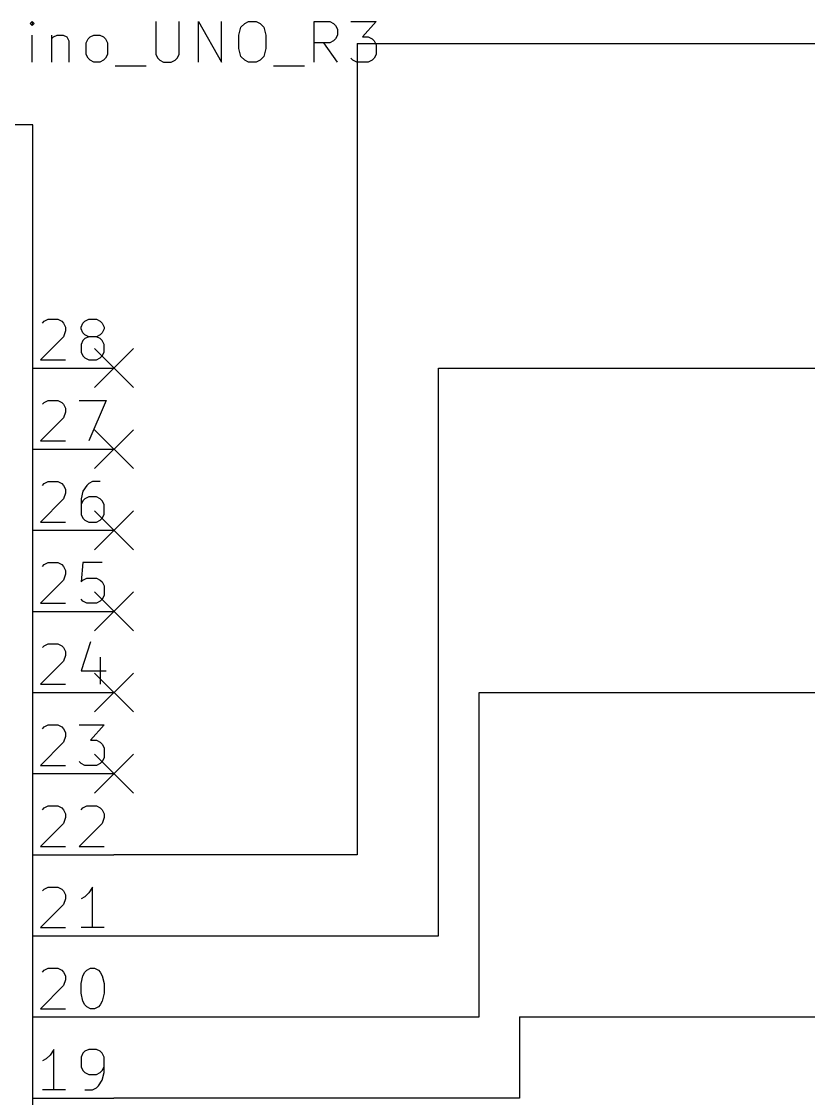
# Model space of a CAD drawing. Extents: x 0.4 to 11.3, y -7.9 to -0.4.
# Drawn here: x 2.286 to 3.256, y -5.5 to -4.173 of the extents above; entities that cross this region are included whole.
import ezdxf

# ---------------------------------------------------------------- set-up
doc = ezdxf.new("R2010")
doc.units = 0
doc.header["$MEASUREMENT"] = 0
for name, color, linetype in [('BLUE2', 5, 'CONTINUOUS'), ('CYAN2', 4, 'CONTINUOUS'), ('GREEN3', 91, 'CONTINUOUS'), ('LYELLOW', 51, 'CONTINUOUS'), ('RED2', 1, 'CONTINUOUS'), ('RED3', 11, 'CONTINUOUS')]:
    doc.layers.add(name, color=color, linetype=linetype)

msp = doc.modelspace()

# ---------------------------------------------------------------- linework, layer by layer
at = {"layer": 'BLUE2', "linetype": 'CONTINUOUS'}
for p, q in [((2.376, -4.576), (2.424, -4.624)), ((2.424, -4.576), (2.376, -4.624)), ((2.376, -4.676), (2.424, -4.724)), ((2.424, -4.676), (2.376, -4.724)), ((2.376, -4.776), (2.424, -4.824)), ((2.424, -4.776), (2.376, -4.824)), ((2.376, -4.876), (2.424, -4.924)), ((2.424, -4.876), (2.376, -4.924)), ((2.376, -4.976), (2.424, -5.024)), ((2.424, -4.976), (2.376, -5.024)), ((2.376, -5.076), (2.424, -5.124)), ((2.424, -5.076), (2.376, -5.124))]:
    msp.add_line(p, q, dxfattribs=at)
at = {"layer": 'CYAN2', "linetype": 'CONTINUOUS'}
for p, q in [((2.2993, -4.1728), (2.2969, -4.1752)), ((2.2993, -4.1728), (2.2969, -4.1752)), ((2.2969, -4.1752), (2.2993, -4.1776)), ((2.2969, -4.1752), (2.2993, -4.1776)), ((2.3017, -4.1752), (2.2993, -4.1728)), ((2.2993, -4.1728), (2.2993, -4.1776)), ((2.3017, -4.1752), (2.2993, -4.1728)), ((2.2993, -4.1728), (2.2993, -4.1776)), ((2.2993, -4.1776), (2.3017, -4.1752)), ((2.2993, -4.1776), (2.3017, -4.1752)), ((2.4517, -4.1728), (2.4517, -4.2133)), ((2.4517, -4.1728), (2.4517, -4.2133)), ((2.4803, -4.2133), (2.4803, -4.1728)), ((2.4803, -4.2133), (2.4803, -4.1728)), ((2.5041, -4.2228), (2.5041, -4.1728)), ((2.5041, -4.1728), (2.5327, -4.2228)), ((2.5041, -4.2228), (2.5041, -4.1728)), ((2.5041, -4.1728), (2.5327, -4.2228)), ((2.5327, -4.2228), (2.5327, -4.1728)), ((2.5327, -4.2228), (2.5327, -4.1728)), ((2.5541, -4.1895), (2.5565, -4.1799)), ((2.5541, -4.1895), (2.5565, -4.1799)), ((2.5565, -4.1799), (2.5612, -4.1752)), ((2.5565, -4.1799), (2.5612, -4.1752)), ((2.5612, -4.1752), (2.566, -4.1728)), ((2.5612, -4.1752), (2.566, -4.1728)), ((2.566, -4.1728), (2.5755, -4.1728)), ((2.566, -4.1728), (2.5755, -4.1728)), ((2.5755, -4.1728), (2.5803, -4.1752)), ((2.5755, -4.1728), (2.5803, -4.1752)), ((2.5803, -4.1752), (2.585, -4.1799)), ((2.5803, -4.1752), (2.585, -4.1799)), ((2.585, -4.1799), (2.5874, -4.1895)), ((2.585, -4.1799), (2.5874, -4.1895)), ((2.6469, -4.2228), (2.6469, -4.1728)), ((2.6469, -4.1728), (2.666, -4.1728)), ((2.6469, -4.2228), (2.6469, -4.1728)), ((2.6469, -4.1728), (2.666, -4.1728)), ((2.666, -4.1728), (2.6708, -4.1752)), ((2.666, -4.1728), (2.6708, -4.1752)), ((2.6708, -4.1752), (2.6731, -4.1776)), ((2.6708, -4.1752), (2.6731, -4.1776)), ((2.6731, -4.1776), (2.6755, -4.1823)), ((2.6731, -4.1776), (2.6755, -4.1823)), ((2.6922, -4.1728), (2.7231, -4.1728)), ((2.6922, -4.1728), (2.7231, -4.1728)), ((2.7231, -4.1728), (2.7065, -4.1918)), ((2.7231, -4.1728), (2.7065, -4.1918)), ((2.2993, -4.2228), (2.2993, -4.1895)), ((2.2993, -4.2228), (2.2993, -4.1895)), ((2.3231, -4.1895), (2.3231, -4.2228)), ((2.3231, -4.1895), (2.3231, -4.2228)), ((2.3231, -4.1942), (2.3255, -4.1918)), ((2.3231, -4.1942), (2.3255, -4.1918)), ((2.3255, -4.1918), (2.3303, -4.1895)), ((2.3255, -4.1918), (2.3303, -4.1895)), ((2.3303, -4.1895), (2.3374, -4.1895)), ((2.3303, -4.1895), (2.3374, -4.1895)), ((2.3374, -4.1895), (2.3422, -4.1918)), ((2.3374, -4.1895), (2.3422, -4.1918)), ((2.3422, -4.1918), (2.3446, -4.1966)), ((2.3422, -4.1918), (2.3446, -4.1966)), ((2.366, -4.199), (2.3684, -4.1942)), ((2.366, -4.199), (2.3684, -4.1942)), ((2.3684, -4.1942), (2.3708, -4.1918)), ((2.3684, -4.1942), (2.3708, -4.1918)), ((2.3708, -4.1918), (2.3755, -4.1895)), ((2.3708, -4.1918), (2.3755, -4.1895)), ((2.3755, -4.1895), (2.3827, -4.1895)), ((2.3755, -4.1895), (2.3827, -4.1895)), ((2.3827, -4.1895), (2.3874, -4.1918)), ((2.3827, -4.1895), (2.3874, -4.1918)), ((2.3874, -4.1918), (2.3898, -4.1942)), ((2.3874, -4.1918), (2.3898, -4.1942)), ((2.3898, -4.1942), (2.3922, -4.199)), ((2.3898, -4.1942), (2.3922, -4.199)), ((2.5541, -4.2061), (2.5541, -4.1895)), ((2.5541, -4.2061), (2.5541, -4.1895)), ((2.5874, -4.1895), (2.5874, -4.2061)), ((2.5874, -4.1895), (2.5874, -4.2061)), ((2.6731, -4.1942), (2.6708, -4.1966)), ((2.6731, -4.1942), (2.6708, -4.1966)), ((2.6755, -4.1895), (2.6731, -4.1942)), ((2.6755, -4.1895), (2.6731, -4.1942)), ((2.6755, -4.1823), (2.6755, -4.1895)), ((2.6755, -4.1823), (2.6755, -4.1895)), ((2.7065, -4.1918), (2.7136, -4.1918)), ((2.7065, -4.1918), (2.7136, -4.1918)), ((2.7136, -4.1918), (2.7184, -4.1942)), ((2.7136, -4.1918), (2.7184, -4.1942)), ((2.7184, -4.1942), (2.7208, -4.1966)), ((2.7184, -4.1942), (2.7208, -4.1966)), ((2.3446, -4.1966), (2.3446, -4.2228)), ((2.3446, -4.1966), (2.3446, -4.2228)), ((2.366, -4.2133), (2.366, -4.199)), ((2.366, -4.2133), (2.366, -4.199)), ((2.3922, -4.199), (2.3922, -4.2133)), ((2.3922, -4.199), (2.3922, -4.2133)), ((2.5565, -4.2157), (2.5541, -4.2061)), ((2.5565, -4.2157), (2.5541, -4.2061)), ((2.5874, -4.2061), (2.585, -4.2157)), ((2.5874, -4.2061), (2.585, -4.2157)), ((2.666, -4.199), (2.6469, -4.199)), ((2.666, -4.199), (2.6469, -4.199)), ((2.6755, -4.2228), (2.6588, -4.199)), ((2.6755, -4.2228), (2.6588, -4.199)), ((2.6708, -4.1966), (2.666, -4.199)), ((2.6708, -4.1966), (2.666, -4.199)), ((2.7208, -4.1966), (2.7231, -4.2014)), ((2.7208, -4.1966), (2.7231, -4.2014)), ((2.7231, -4.2014), (2.7231, -4.2133)), ((2.7231, -4.2014), (2.7231, -4.2133)), ((2.3684, -4.218), (2.366, -4.2133)), ((2.3684, -4.218), (2.366, -4.2133)), ((2.3708, -4.2204), (2.3684, -4.218)), ((2.3708, -4.2204), (2.3684, -4.218)), ((2.3755, -4.2228), (2.3708, -4.2204)), ((2.3755, -4.2228), (2.3708, -4.2204)), ((2.3874, -4.2204), (2.3827, -4.2228)), ((2.3874, -4.2204), (2.3827, -4.2228)), ((2.3898, -4.218), (2.3874, -4.2204)), ((2.3898, -4.218), (2.3874, -4.2204)), ((2.3922, -4.2133), (2.3898, -4.218)), ((2.3922, -4.2133), (2.3898, -4.218)), ((2.4517, -4.2133), (2.4541, -4.218)), ((2.4517, -4.2133), (2.4541, -4.218)), ((2.4541, -4.218), (2.4565, -4.2204)), ((2.4541, -4.218), (2.4565, -4.2204)), ((2.4565, -4.2204), (2.4612, -4.2228)), ((2.4565, -4.2204), (2.4612, -4.2228)), ((2.4707, -4.2228), (2.4755, -4.2204)), ((2.4707, -4.2228), (2.4755, -4.2204)), ((2.4755, -4.2204), (2.4779, -4.218)), ((2.4755, -4.2204), (2.4779, -4.218)), ((2.4779, -4.218), (2.4803, -4.2133)), ((2.4779, -4.218), (2.4803, -4.2133)), ((2.5612, -4.2204), (2.5565, -4.2157)), ((2.5612, -4.2204), (2.5565, -4.2157)), ((2.566, -4.2228), (2.5612, -4.2204)), ((2.566, -4.2228), (2.5612, -4.2204)), ((2.5803, -4.2204), (2.5755, -4.2228)), ((2.5803, -4.2204), (2.5755, -4.2228)), ((2.585, -4.2157), (2.5803, -4.2204)), ((2.585, -4.2157), (2.5803, -4.2204)), ((2.6946, -4.2204), (2.6922, -4.218)), ((2.6946, -4.2204), (2.6922, -4.218)), ((2.6993, -4.2228), (2.6946, -4.2204)), ((2.6993, -4.2228), (2.6946, -4.2204)), ((2.7184, -4.2204), (2.7136, -4.2228)), ((2.7184, -4.2204), (2.7136, -4.2228)), ((2.7208, -4.218), (2.7184, -4.2204)), ((2.7208, -4.218), (2.7184, -4.2204)), ((2.7231, -4.2133), (2.7208, -4.218)), ((2.7231, -4.2133), (2.7208, -4.218)), ((2.3827, -4.2228), (2.3755, -4.2228)), ((2.3827, -4.2228), (2.3755, -4.2228)), ((2.4017, -4.2276), (2.4398, -4.2276)), ((2.4017, -4.2276), (2.4398, -4.2276)), ((2.4612, -4.2228), (2.4707, -4.2228)), ((2.4612, -4.2228), (2.4707, -4.2228)), ((2.5755, -4.2228), (2.566, -4.2228)), ((2.5755, -4.2228), (2.566, -4.2228)), ((2.5969, -4.2276), (2.635, -4.2276)), ((2.5969, -4.2276), (2.635, -4.2276)), ((2.7136, -4.2228), (2.6993, -4.2228)), ((2.7136, -4.2228), (2.6993, -4.2228))]:
    msp.add_line(p, q, dxfattribs=at)
at = {"layer": 'GREEN3', "linetype": 'CONTINUOUS'}
for p, q in [((2.7, -4.2), (3.3, -4.2)), ((2.7, -4.2), (2.7, -5.2)), ((2.8, -4.6), (3.3, -4.6)), ((2.8, -5.3), (2.8, -4.6)), ((2.85, -5), (3.3, -5)), ((2.85, -5.4), (2.85, -5)), ((2.7, -5.2), (2.4, -5.2)), ((2.4, -5.3), (2.8, -5.3)), ((2.4, -5.4), (2.85, -5.4)), ((2.9, -5.4), (3.3, -5.4)), ((2.9, -5.4), (2.9, -5.5)), ((2.9, -5.5), (2.4, -5.5))]:
    msp.add_line(p, q, dxfattribs=at)
at = {"layer": 'LYELLOW', "linetype": 'CONTINUOUS'}
for p, q in [((2.3, -4.3), (1.5, -4.3)), ((2.3, -6.2), (2.3, -4.3))]:
    msp.add_line(p, q, dxfattribs=at)
at = {"layer": 'RED2', "linetype": 'CONTINUOUS'}
for p, q in [((2.3, -4.3), (1.5, -4.3)), ((2.3, -6.2), (2.3, -4.3)), ((2.3, -4.6), (2.4, -4.6)), ((2.3, -4.6), (2.4, -4.6)), ((2.3, -4.7), (2.4, -4.7)), ((2.3, -4.7), (2.4, -4.7)), ((2.3, -4.8), (2.4, -4.8)), ((2.3, -4.8), (2.4, -4.8)), ((2.3, -4.9), (2.4, -4.9)), ((2.3, -4.9), (2.4, -4.9)), ((2.3, -5), (2.4, -5)), ((2.3, -5), (2.4, -5)), ((2.3, -5.1), (2.4, -5.1)), ((2.3, -5.1), (2.4, -5.1)), ((2.3, -5.2), (2.4, -5.2)), ((2.3, -5.2), (2.4, -5.2)), ((2.3, -5.3), (2.4, -5.3)), ((2.3, -5.3), (2.4, -5.3)), ((2.3, -5.4), (2.4, -5.4)), ((2.3, -5.4), (2.4, -5.4)), ((2.3, -5.5), (2.4, -5.5)), ((2.3, -5.5), (2.4, -5.5))]:
    msp.add_line(p, q, dxfattribs=at)
at = {"layer": 'RED3', "linetype": 'CONTINUOUS'}
for p, q in [((2.3143, -4.5423), (2.319, -4.5399)), ((2.3143, -4.5423), (2.319, -4.5399)), ((2.319, -4.5399), (2.331, -4.5399)), ((2.319, -4.5399), (2.331, -4.5399)), ((2.331, -4.5399), (2.3357, -4.5423)), ((2.331, -4.5399), (2.3357, -4.5423)), ((2.3643, -4.5423), (2.369, -4.5399)), ((2.3643, -4.5423), (2.369, -4.5399)), ((2.369, -4.5399), (2.3786, -4.5399)), ((2.369, -4.5399), (2.3786, -4.5399)), ((2.3786, -4.5399), (2.3833, -4.5423)), ((2.3786, -4.5399), (2.3833, -4.5423)), ((2.3119, -4.5446), (2.3143, -4.5423)), ((2.3119, -4.5446), (2.3143, -4.5423)), ((2.3357, -4.5423), (2.3381, -4.5446)), ((2.3357, -4.5423), (2.3381, -4.5446)), ((2.3381, -4.5446), (2.3405, -4.5494)), ((2.3381, -4.5446), (2.3405, -4.5494)), ((2.3405, -4.5494), (2.3405, -4.5542)), ((2.3405, -4.5494), (2.3405, -4.5542)), ((2.3595, -4.5494), (2.3619, -4.5446)), ((2.3595, -4.5494), (2.3619, -4.5446)), ((2.3595, -4.5518), (2.3595, -4.5494)), ((2.3595, -4.5518), (2.3595, -4.5494)), ((2.3619, -4.5565), (2.3595, -4.5518)), ((2.3619, -4.5565), (2.3595, -4.5518)), ((2.3619, -4.5446), (2.3643, -4.5423)), ((2.3619, -4.5446), (2.3643, -4.5423)), ((2.3833, -4.5423), (2.3857, -4.5446)), ((2.3833, -4.5423), (2.3857, -4.5446)), ((2.3857, -4.5446), (2.3881, -4.5494)), ((2.3857, -4.5446), (2.3881, -4.5494)), ((2.3881, -4.5518), (2.3857, -4.5565)), ((2.3881, -4.5518), (2.3857, -4.5565)), ((2.3881, -4.5494), (2.3881, -4.5518)), ((2.3881, -4.5494), (2.3881, -4.5518)), ((2.3381, -4.5613), (2.3095, -4.5899)), ((2.3381, -4.5613), (2.3095, -4.5899)), ((2.3405, -4.5542), (2.3381, -4.5613)), ((2.3405, -4.5542), (2.3381, -4.5613)), ((2.3619, -4.5661), (2.3595, -4.5708)), ((2.3619, -4.5661), (2.3595, -4.5708)), ((2.3643, -4.5589), (2.3619, -4.5565)), ((2.3643, -4.5589), (2.3619, -4.5565)), ((2.3643, -4.5637), (2.3619, -4.5661)), ((2.3643, -4.5637), (2.3619, -4.5661)), ((2.369, -4.5613), (2.3643, -4.5589)), ((2.369, -4.5613), (2.3643, -4.5589)), ((2.369, -4.5613), (2.3643, -4.5637)), ((2.369, -4.5613), (2.3643, -4.5637)), ((2.3786, -4.5613), (2.369, -4.5613)), ((2.3786, -4.5613), (2.369, -4.5613)), ((2.3833, -4.5589), (2.3786, -4.5613)), ((2.3833, -4.5589), (2.3786, -4.5613)), ((2.3833, -4.5637), (2.3786, -4.5613)), ((2.3833, -4.5637), (2.3786, -4.5613)), ((2.3857, -4.5565), (2.3833, -4.5589)), ((2.3857, -4.5565), (2.3833, -4.5589)), ((2.3857, -4.5661), (2.3833, -4.5637)), ((2.3857, -4.5661), (2.3833, -4.5637)), ((2.3881, -4.5708), (2.3857, -4.5661)), ((2.3881, -4.5708), (2.3857, -4.5661)), ((2.3595, -4.5708), (2.3595, -4.5804)), ((2.3595, -4.5708), (2.3595, -4.5804)), ((2.3595, -4.5804), (2.3619, -4.5851)), ((2.3595, -4.5804), (2.3619, -4.5851)), ((2.3857, -4.5851), (2.3881, -4.5804)), ((2.3857, -4.5851), (2.3881, -4.5804)), ((2.3881, -4.5804), (2.3881, -4.5708)), ((2.3881, -4.5804), (2.3881, -4.5708)), ((2.3095, -4.5899), (2.3405, -4.5899)), ((2.3095, -4.5899), (2.3405, -4.5899)), ((2.3619, -4.5851), (2.3643, -4.5875)), ((2.3619, -4.5851), (2.3643, -4.5875)), ((2.3643, -4.5875), (2.369, -4.5899)), ((2.3643, -4.5875), (2.369, -4.5899)), ((2.369, -4.5899), (2.3786, -4.5899)), ((2.369, -4.5899), (2.3786, -4.5899)), ((2.3786, -4.5899), (2.3833, -4.5875)), ((2.3786, -4.5899), (2.3833, -4.5875)), ((2.3833, -4.5875), (2.3857, -4.5851)), ((2.3833, -4.5875), (2.3857, -4.5851)), ((2.3119, -4.6446), (2.3143, -4.6423)), ((2.3119, -4.6446), (2.3143, -4.6423)), ((2.3143, -4.6423), (2.319, -4.6399)), ((2.3143, -4.6423), (2.319, -4.6399)), ((2.319, -4.6399), (2.331, -4.6399)), ((2.319, -4.6399), (2.331, -4.6399)), ((2.331, -4.6399), (2.3357, -4.6423)), ((2.331, -4.6399), (2.3357, -4.6423)), ((2.3357, -4.6423), (2.3381, -4.6446)), ((2.3357, -4.6423), (2.3381, -4.6446)), ((2.3381, -4.6446), (2.3405, -4.6494)), ((2.3381, -4.6446), (2.3405, -4.6494)), ((2.3571, -4.6399), (2.3905, -4.6399)), ((2.3571, -4.6399), (2.3905, -4.6399)), ((2.3905, -4.6399), (2.369, -4.6899)), ((2.3905, -4.6399), (2.369, -4.6899)), ((2.3405, -4.6542), (2.3381, -4.6613)), ((2.3405, -4.6542), (2.3381, -4.6613)), ((2.3405, -4.6494), (2.3405, -4.6542)), ((2.3405, -4.6494), (2.3405, -4.6542)), ((2.3381, -4.6613), (2.3095, -4.6899)), ((2.3381, -4.6613), (2.3095, -4.6899)), ((2.3095, -4.6899), (2.3405, -4.6899)), ((2.3095, -4.6899), (2.3405, -4.6899)), ((2.3119, -4.7446), (2.3143, -4.7423)), ((2.3119, -4.7446), (2.3143, -4.7423)), ((2.3143, -4.7423), (2.319, -4.7399)), ((2.3143, -4.7423), (2.319, -4.7399)), ((2.319, -4.7399), (2.331, -4.7399)), ((2.319, -4.7399), (2.331, -4.7399)), ((2.331, -4.7399), (2.3357, -4.7423)), ((2.331, -4.7399), (2.3357, -4.7423)), ((2.3357, -4.7423), (2.3381, -4.7446)), ((2.3357, -4.7423), (2.3381, -4.7446)), ((2.3381, -4.7446), (2.3405, -4.7494)), ((2.3381, -4.7446), (2.3405, -4.7494)), ((2.3405, -4.7494), (2.3405, -4.7542)), ((2.3405, -4.7494), (2.3405, -4.7542)), ((2.3619, -4.7518), (2.3595, -4.7613)), ((2.3619, -4.7518), (2.3595, -4.7613)), ((2.3667, -4.7446), (2.3619, -4.7518)), ((2.3667, -4.7446), (2.3619, -4.7518)), ((2.369, -4.7423), (2.3667, -4.7446)), ((2.369, -4.7423), (2.3667, -4.7446)), ((2.3738, -4.7399), (2.369, -4.7423)), ((2.3738, -4.7399), (2.369, -4.7423)), ((2.3833, -4.7399), (2.3738, -4.7399)), ((2.3833, -4.7399), (2.3738, -4.7399)), ((2.3381, -4.7613), (2.3095, -4.7899)), ((2.3381, -4.7613), (2.3095, -4.7899)), ((2.3405, -4.7542), (2.3381, -4.7613)), ((2.3405, -4.7542), (2.3381, -4.7613)), ((2.3595, -4.7613), (2.3595, -4.7804)), ((2.3595, -4.7613), (2.3595, -4.7804)), ((2.3619, -4.7637), (2.3595, -4.7684)), ((2.3619, -4.7637), (2.3595, -4.7684)), ((2.3643, -4.7613), (2.3619, -4.7637)), ((2.3643, -4.7613), (2.3619, -4.7637)), ((2.369, -4.7589), (2.3643, -4.7613)), ((2.369, -4.7589), (2.3643, -4.7613)), ((2.3786, -4.7589), (2.369, -4.7589)), ((2.3786, -4.7589), (2.369, -4.7589)), ((2.3833, -4.7613), (2.3786, -4.7589)), ((2.3833, -4.7613), (2.3786, -4.7589)), ((2.3857, -4.7637), (2.3833, -4.7613)), ((2.3857, -4.7637), (2.3833, -4.7613)), ((2.3881, -4.7684), (2.3857, -4.7637)), ((2.3881, -4.7684), (2.3857, -4.7637)), ((2.3881, -4.7804), (2.3881, -4.7684)), ((2.3881, -4.7804), (2.3881, -4.7684)), ((2.3095, -4.7899), (2.3405, -4.7899)), ((2.3095, -4.7899), (2.3405, -4.7899)), ((2.3595, -4.7804), (2.3619, -4.7851)), ((2.3595, -4.7804), (2.3619, -4.7851)), ((2.3619, -4.7851), (2.3643, -4.7875)), ((2.3619, -4.7851), (2.3643, -4.7875)), ((2.3643, -4.7875), (2.369, -4.7899)), ((2.3643, -4.7875), (2.369, -4.7899)), ((2.369, -4.7899), (2.3786, -4.7899)), ((2.369, -4.7899), (2.3786, -4.7899)), ((2.3786, -4.7899), (2.3833, -4.7875)), ((2.3786, -4.7899), (2.3833, -4.7875)), ((2.3833, -4.7875), (2.3857, -4.7851)), ((2.3833, -4.7875), (2.3857, -4.7851)), ((2.3857, -4.7851), (2.3881, -4.7804)), ((2.3857, -4.7851), (2.3881, -4.7804)), ((2.3119, -4.8446), (2.3143, -4.8423)), ((2.3119, -4.8446), (2.3143, -4.8423)), ((2.3143, -4.8423), (2.319, -4.8399)), ((2.3143, -4.8423), (2.319, -4.8399)), ((2.319, -4.8399), (2.331, -4.8399)), ((2.319, -4.8399), (2.331, -4.8399)), ((2.331, -4.8399), (2.3357, -4.8423)), ((2.331, -4.8399), (2.3357, -4.8423)), ((2.3357, -4.8423), (2.3381, -4.8446)), ((2.3357, -4.8423), (2.3381, -4.8446)), ((2.3381, -4.8446), (2.3405, -4.8494)), ((2.3381, -4.8446), (2.3405, -4.8494)), ((2.3619, -4.8399), (2.3595, -4.8637)), ((2.3619, -4.8399), (2.3595, -4.8637)), ((2.3857, -4.8399), (2.3619, -4.8399)), ((2.3857, -4.8399), (2.3619, -4.8399)), ((2.3405, -4.8542), (2.3381, -4.8613)), ((2.3405, -4.8542), (2.3381, -4.8613)), ((2.3405, -4.8494), (2.3405, -4.8542)), ((2.3405, -4.8494), (2.3405, -4.8542)), ((2.3619, -4.8613), (2.3667, -4.8589)), ((2.3619, -4.8613), (2.3667, -4.8589)), ((2.3667, -4.8589), (2.3786, -4.8589)), ((2.3667, -4.8589), (2.3786, -4.8589)), ((2.3786, -4.8589), (2.3833, -4.8613)), ((2.3786, -4.8589), (2.3833, -4.8613)), ((2.3381, -4.8613), (2.3095, -4.8899)), ((2.3381, -4.8613), (2.3095, -4.8899)), ((2.3595, -4.8637), (2.3619, -4.8613)), ((2.3595, -4.8637), (2.3619, -4.8613)), ((2.3833, -4.8613), (2.3857, -4.8637)), ((2.3833, -4.8613), (2.3857, -4.8637)), ((2.3857, -4.8637), (2.3881, -4.8684)), ((2.3857, -4.8637), (2.3881, -4.8684)), ((2.3881, -4.8684), (2.3881, -4.8804)), ((2.3881, -4.8684), (2.3881, -4.8804)), ((2.3619, -4.8875), (2.3595, -4.8851)), ((2.3619, -4.8875), (2.3595, -4.8851)), ((2.3857, -4.8851), (2.3833, -4.8875)), ((2.3857, -4.8851), (2.3833, -4.8875)), ((2.3881, -4.8804), (2.3857, -4.8851)), ((2.3881, -4.8804), (2.3857, -4.8851)), ((2.3095, -4.8899), (2.3405, -4.8899)), ((2.3095, -4.8899), (2.3405, -4.8899)), ((2.3667, -4.8899), (2.3619, -4.8875)), ((2.3667, -4.8899), (2.3619, -4.8875)), ((2.3786, -4.8899), (2.3667, -4.8899)), ((2.3786, -4.8899), (2.3667, -4.8899)), ((2.3833, -4.8875), (2.3786, -4.8899)), ((2.3833, -4.8875), (2.3786, -4.8899)), ((2.3714, -4.9375), (2.3595, -4.9732)), ((2.3714, -4.9375), (2.3595, -4.9732)), ((2.3119, -4.9446), (2.3143, -4.9423)), ((2.3119, -4.9446), (2.3143, -4.9423)), ((2.3143, -4.9423), (2.319, -4.9399)), ((2.3143, -4.9423), (2.319, -4.9399)), ((2.319, -4.9399), (2.331, -4.9399)), ((2.319, -4.9399), (2.331, -4.9399)), ((2.331, -4.9399), (2.3357, -4.9423)), ((2.331, -4.9399), (2.3357, -4.9423)), ((2.3357, -4.9423), (2.3381, -4.9446)), ((2.3357, -4.9423), (2.3381, -4.9446)), ((2.3381, -4.9446), (2.3405, -4.9494)), ((2.3381, -4.9446), (2.3405, -4.9494)), ((2.3405, -4.9494), (2.3405, -4.9542)), ((2.3405, -4.9494), (2.3405, -4.9542)), ((2.3381, -4.9613), (2.3095, -4.9899)), ((2.3381, -4.9613), (2.3095, -4.9899)), ((2.3405, -4.9542), (2.3381, -4.9613)), ((2.3405, -4.9542), (2.3381, -4.9613)), ((2.3833, -4.9565), (2.3833, -4.9899)), ((2.3833, -4.9565), (2.3833, -4.9899)), ((2.3595, -4.9732), (2.3905, -4.9732)), ((2.3595, -4.9732), (2.3905, -4.9732)), ((2.3095, -4.9899), (2.3405, -4.9899)), ((2.3095, -4.9899), (2.3405, -4.9899)), ((2.3119, -5.0446), (2.3143, -5.0423)), ((2.3119, -5.0446), (2.3143, -5.0423)), ((2.3143, -5.0423), (2.319, -5.0399)), ((2.3143, -5.0423), (2.319, -5.0399)), ((2.319, -5.0399), (2.331, -5.0399)), ((2.319, -5.0399), (2.331, -5.0399)), ((2.331, -5.0399), (2.3357, -5.0423)), ((2.331, -5.0399), (2.3357, -5.0423)), ((2.3357, -5.0423), (2.3381, -5.0446)), ((2.3357, -5.0423), (2.3381, -5.0446)), ((2.3381, -5.0446), (2.3405, -5.0494)), ((2.3381, -5.0446), (2.3405, -5.0494)), ((2.3571, -5.0399), (2.3881, -5.0399)), ((2.3571, -5.0399), (2.3881, -5.0399)), ((2.3881, -5.0399), (2.3714, -5.0589)), ((2.3881, -5.0399), (2.3714, -5.0589)), ((2.3405, -5.0542), (2.3381, -5.0613)), ((2.3405, -5.0542), (2.3381, -5.0613)), ((2.3405, -5.0494), (2.3405, -5.0542)), ((2.3405, -5.0494), (2.3405, -5.0542)), ((2.3381, -5.0613), (2.3095, -5.0899)), ((2.3381, -5.0613), (2.3095, -5.0899)), ((2.3714, -5.0589), (2.3786, -5.0589)), ((2.3714, -5.0589), (2.3786, -5.0589)), ((2.3786, -5.0589), (2.3833, -5.0613)), ((2.3786, -5.0589), (2.3833, -5.0613)), ((2.3833, -5.0613), (2.3857, -5.0637)), ((2.3833, -5.0613), (2.3857, -5.0637)), ((2.3857, -5.0637), (2.3881, -5.0684)), ((2.3857, -5.0637), (2.3881, -5.0684)), ((2.3881, -5.0684), (2.3881, -5.0804)), ((2.3881, -5.0684), (2.3881, -5.0804)), ((2.3881, -5.0804), (2.3857, -5.0851)), ((2.3881, -5.0804), (2.3857, -5.0851)), ((2.3095, -5.0899), (2.3405, -5.0899)), ((2.3095, -5.0899), (2.3405, -5.0899)), ((2.3595, -5.0875), (2.3571, -5.0851)), ((2.3595, -5.0875), (2.3571, -5.0851)), ((2.3643, -5.0899), (2.3595, -5.0875)), ((2.3643, -5.0899), (2.3595, -5.0875)), ((2.3786, -5.0899), (2.3643, -5.0899)), ((2.3786, -5.0899), (2.3643, -5.0899)), ((2.3833, -5.0875), (2.3786, -5.0899)), ((2.3833, -5.0875), (2.3786, -5.0899)), ((2.3857, -5.0851), (2.3833, -5.0875)), ((2.3857, -5.0851), (2.3833, -5.0875)), ((2.3119, -5.1446), (2.3143, -5.1423)), ((2.3119, -5.1446), (2.3143, -5.1423)), ((2.3143, -5.1423), (2.319, -5.1399)), ((2.3143, -5.1423), (2.319, -5.1399)), ((2.319, -5.1399), (2.331, -5.1399)), ((2.319, -5.1399), (2.331, -5.1399)), ((2.331, -5.1399), (2.3357, -5.1423)), ((2.331, -5.1399), (2.3357, -5.1423)), ((2.3357, -5.1423), (2.3381, -5.1446)), ((2.3357, -5.1423), (2.3381, -5.1446)), ((2.3381, -5.1446), (2.3405, -5.1494)), ((2.3381, -5.1446), (2.3405, -5.1494)), ((2.3405, -5.1494), (2.3405, -5.1542)), ((2.3405, -5.1494), (2.3405, -5.1542)), ((2.3595, -5.1446), (2.3619, -5.1423)), ((2.3595, -5.1446), (2.3619, -5.1423)), ((2.3619, -5.1423), (2.3667, -5.1399)), ((2.3619, -5.1423), (2.3667, -5.1399)), ((2.3667, -5.1399), (2.3786, -5.1399)), ((2.3667, -5.1399), (2.3786, -5.1399)), ((2.3786, -5.1399), (2.3833, -5.1423)), ((2.3786, -5.1399), (2.3833, -5.1423)), ((2.3833, -5.1423), (2.3857, -5.1446)), ((2.3833, -5.1423), (2.3857, -5.1446)), ((2.3857, -5.1446), (2.3881, -5.1494)), ((2.3857, -5.1446), (2.3881, -5.1494)), ((2.3881, -5.1494), (2.3881, -5.1542)), ((2.3881, -5.1494), (2.3881, -5.1542)), ((2.3381, -5.1613), (2.3095, -5.1899)), ((2.3381, -5.1613), (2.3095, -5.1899)), ((2.3405, -5.1542), (2.3381, -5.1613)), ((2.3405, -5.1542), (2.3381, -5.1613)), ((2.3857, -5.1613), (2.3571, -5.1899)), ((2.3857, -5.1613), (2.3571, -5.1899)), ((2.3881, -5.1542), (2.3857, -5.1613)), ((2.3881, -5.1542), (2.3857, -5.1613)), ((2.3095, -5.1899), (2.3405, -5.1899)), ((2.3095, -5.1899), (2.3405, -5.1899)), ((2.3571, -5.1899), (2.3881, -5.1899)), ((2.3571, -5.1899), (2.3881, -5.1899)), ((2.3119, -5.2446), (2.3143, -5.2423)), ((2.3119, -5.2446), (2.3143, -5.2423)), ((2.3143, -5.2423), (2.319, -5.2399)), ((2.3143, -5.2423), (2.319, -5.2399)), ((2.319, -5.2399), (2.331, -5.2399)), ((2.319, -5.2399), (2.331, -5.2399)), ((2.331, -5.2399), (2.3357, -5.2423)), ((2.331, -5.2399), (2.3357, -5.2423)), ((2.3357, -5.2423), (2.3381, -5.2446)), ((2.3357, -5.2423), (2.3381, -5.2446)), ((2.3738, -5.2399), (2.369, -5.247)), ((2.3738, -5.2399), (2.369, -5.247)), ((2.3738, -5.2899), (2.3738, -5.2399)), ((2.3738, -5.2899), (2.3738, -5.2399)), ((2.3381, -5.2446), (2.3405, -5.2494)), ((2.3381, -5.2446), (2.3405, -5.2494)), ((2.3405, -5.2542), (2.3381, -5.2613)), ((2.3405, -5.2542), (2.3381, -5.2613)), ((2.3405, -5.2494), (2.3405, -5.2542)), ((2.3405, -5.2494), (2.3405, -5.2542)), ((2.3643, -5.2518), (2.3595, -5.2542)), ((2.3643, -5.2518), (2.3595, -5.2542)), ((2.369, -5.247), (2.3643, -5.2518)), ((2.369, -5.247), (2.3643, -5.2518)), ((2.3381, -5.2613), (2.3095, -5.2899)), ((2.3381, -5.2613), (2.3095, -5.2899)), ((2.3095, -5.2899), (2.3405, -5.2899)), ((2.3095, -5.2899), (2.3405, -5.2899)), ((2.3881, -5.2899), (2.3595, -5.2899)), ((2.3881, -5.2899), (2.3595, -5.2899)), ((2.3119, -5.3446), (2.3143, -5.3423)), ((2.3119, -5.3446), (2.3143, -5.3423)), ((2.3143, -5.3423), (2.319, -5.3399)), ((2.3143, -5.3423), (2.319, -5.3399)), ((2.319, -5.3399), (2.331, -5.3399)), ((2.319, -5.3399), (2.331, -5.3399)), ((2.331, -5.3399), (2.3357, -5.3423)), ((2.331, -5.3399), (2.3357, -5.3423)), ((2.3357, -5.3423), (2.3381, -5.3446)), ((2.3357, -5.3423), (2.3381, -5.3446)), ((2.3381, -5.3446), (2.3405, -5.3494)), ((2.3381, -5.3446), (2.3405, -5.3494)), ((2.3405, -5.3494), (2.3405, -5.3542)), ((2.3405, -5.3494), (2.3405, -5.3542)), ((2.3595, -5.3589), (2.3619, -5.3494)), ((2.3595, -5.3589), (2.3619, -5.3494)), ((2.3619, -5.3494), (2.3643, -5.3446)), ((2.3619, -5.3494), (2.3643, -5.3446)), ((2.3643, -5.3446), (2.3667, -5.3423)), ((2.3643, -5.3446), (2.3667, -5.3423)), ((2.3667, -5.3423), (2.3714, -5.3399)), ((2.3667, -5.3423), (2.3714, -5.3399)), ((2.3714, -5.3399), (2.3762, -5.3399)), ((2.3714, -5.3399), (2.3762, -5.3399)), ((2.3762, -5.3399), (2.3809, -5.3423)), ((2.3762, -5.3399), (2.3809, -5.3423)), ((2.3809, -5.3423), (2.3833, -5.3446)), ((2.3809, -5.3423), (2.3833, -5.3446)), ((2.3833, -5.3446), (2.3857, -5.3494)), ((2.3833, -5.3446), (2.3857, -5.3494)), ((2.3857, -5.3494), (2.3881, -5.3589)), ((2.3857, -5.3494), (2.3881, -5.3589)), ((2.3381, -5.3613), (2.3095, -5.3899)), ((2.3381, -5.3613), (2.3095, -5.3899)), ((2.3405, -5.3542), (2.3381, -5.3613)), ((2.3405, -5.3542), (2.3381, -5.3613)), ((2.3595, -5.3708), (2.3595, -5.3589)), ((2.3595, -5.3708), (2.3595, -5.3589)), ((2.3881, -5.3589), (2.3881, -5.3708)), ((2.3881, -5.3589), (2.3881, -5.3708)), ((2.3619, -5.3804), (2.3595, -5.3708)), ((2.3619, -5.3804), (2.3595, -5.3708)), ((2.3881, -5.3708), (2.3857, -5.3804)), ((2.3881, -5.3708), (2.3857, -5.3804)), ((2.3095, -5.3899), (2.3405, -5.3899)), ((2.3095, -5.3899), (2.3405, -5.3899)), ((2.3643, -5.3851), (2.3619, -5.3804)), ((2.3643, -5.3851), (2.3619, -5.3804)), ((2.3667, -5.3875), (2.3643, -5.3851)), ((2.3667, -5.3875), (2.3643, -5.3851)), ((2.3714, -5.3899), (2.3667, -5.3875)), ((2.3714, -5.3899), (2.3667, -5.3875)), ((2.3762, -5.3899), (2.3714, -5.3899)), ((2.3762, -5.3899), (2.3714, -5.3899)), ((2.3809, -5.3875), (2.3762, -5.3899)), ((2.3809, -5.3875), (2.3762, -5.3899)), ((2.3833, -5.3851), (2.3809, -5.3875)), ((2.3833, -5.3851), (2.3809, -5.3875)), ((2.3857, -5.3804), (2.3833, -5.3851)), ((2.3857, -5.3804), (2.3833, -5.3851)), ((2.3262, -5.4399), (2.3214, -5.447)), ((2.3262, -5.4399), (2.3214, -5.447)), ((2.3262, -5.4899), (2.3262, -5.4399)), ((2.3262, -5.4899), (2.3262, -5.4399)), ((2.3643, -5.4423), (2.3619, -5.4446)), ((2.3643, -5.4423), (2.3619, -5.4446)), ((2.369, -5.4399), (2.3643, -5.4423)), ((2.369, -5.4399), (2.3643, -5.4423)), ((2.3786, -5.4399), (2.369, -5.4399)), ((2.3786, -5.4399), (2.369, -5.4399)), ((2.3833, -5.4423), (2.3786, -5.4399)), ((2.3833, -5.4423), (2.3786, -5.4399)), ((2.3857, -5.4446), (2.3833, -5.4423)), ((2.3857, -5.4446), (2.3833, -5.4423)), ((2.3167, -5.4518), (2.3119, -5.4542)), ((2.3167, -5.4518), (2.3119, -5.4542)), ((2.3214, -5.447), (2.3167, -5.4518)), ((2.3214, -5.447), (2.3167, -5.4518)), ((2.3619, -5.4446), (2.3595, -5.4494)), ((2.3619, -5.4446), (2.3595, -5.4494)), ((2.3595, -5.4494), (2.3595, -5.4613)), ((2.3595, -5.4494), (2.3595, -5.4613)), ((2.3881, -5.4494), (2.3857, -5.4446)), ((2.3881, -5.4494), (2.3857, -5.4446)), ((2.3881, -5.4684), (2.3881, -5.4494)), ((2.3881, -5.4684), (2.3881, -5.4494)), ((2.3595, -5.4613), (2.3619, -5.4661)), ((2.3595, -5.4613), (2.3619, -5.4661)), ((2.3619, -5.4661), (2.3643, -5.4684)), ((2.3619, -5.4661), (2.3643, -5.4684)), ((2.3643, -5.4684), (2.369, -5.4708)), ((2.3643, -5.4684), (2.369, -5.4708)), ((2.3786, -5.4708), (2.3833, -5.4684)), ((2.3786, -5.4708), (2.3833, -5.4684)), ((2.3833, -5.4684), (2.3857, -5.4661)), ((2.3833, -5.4684), (2.3857, -5.4661)), ((2.3857, -5.4661), (2.3881, -5.4613)), ((2.3857, -5.4661), (2.3881, -5.4613)), ((2.3857, -5.478), (2.3881, -5.4684)), ((2.3857, -5.478), (2.3881, -5.4684)), ((2.369, -5.4708), (2.3786, -5.4708)), ((2.369, -5.4708), (2.3786, -5.4708)), ((2.3809, -5.4851), (2.3857, -5.478)), ((2.3809, -5.4851), (2.3857, -5.478)), ((2.3405, -5.4899), (2.3119, -5.4899)), ((2.3405, -5.4899), (2.3119, -5.4899)), ((2.3643, -5.4899), (2.3738, -5.4899)), ((2.3643, -5.4899), (2.3738, -5.4899)), ((2.3738, -5.4899), (2.3786, -5.4875)), ((2.3738, -5.4899), (2.3786, -5.4875)), ((2.3786, -5.4875), (2.3809, -5.4851)), ((2.3786, -5.4875), (2.3809, -5.4851))]:
    msp.add_line(p, q, dxfattribs=at)

doc.saveas('drawing.dxf')
